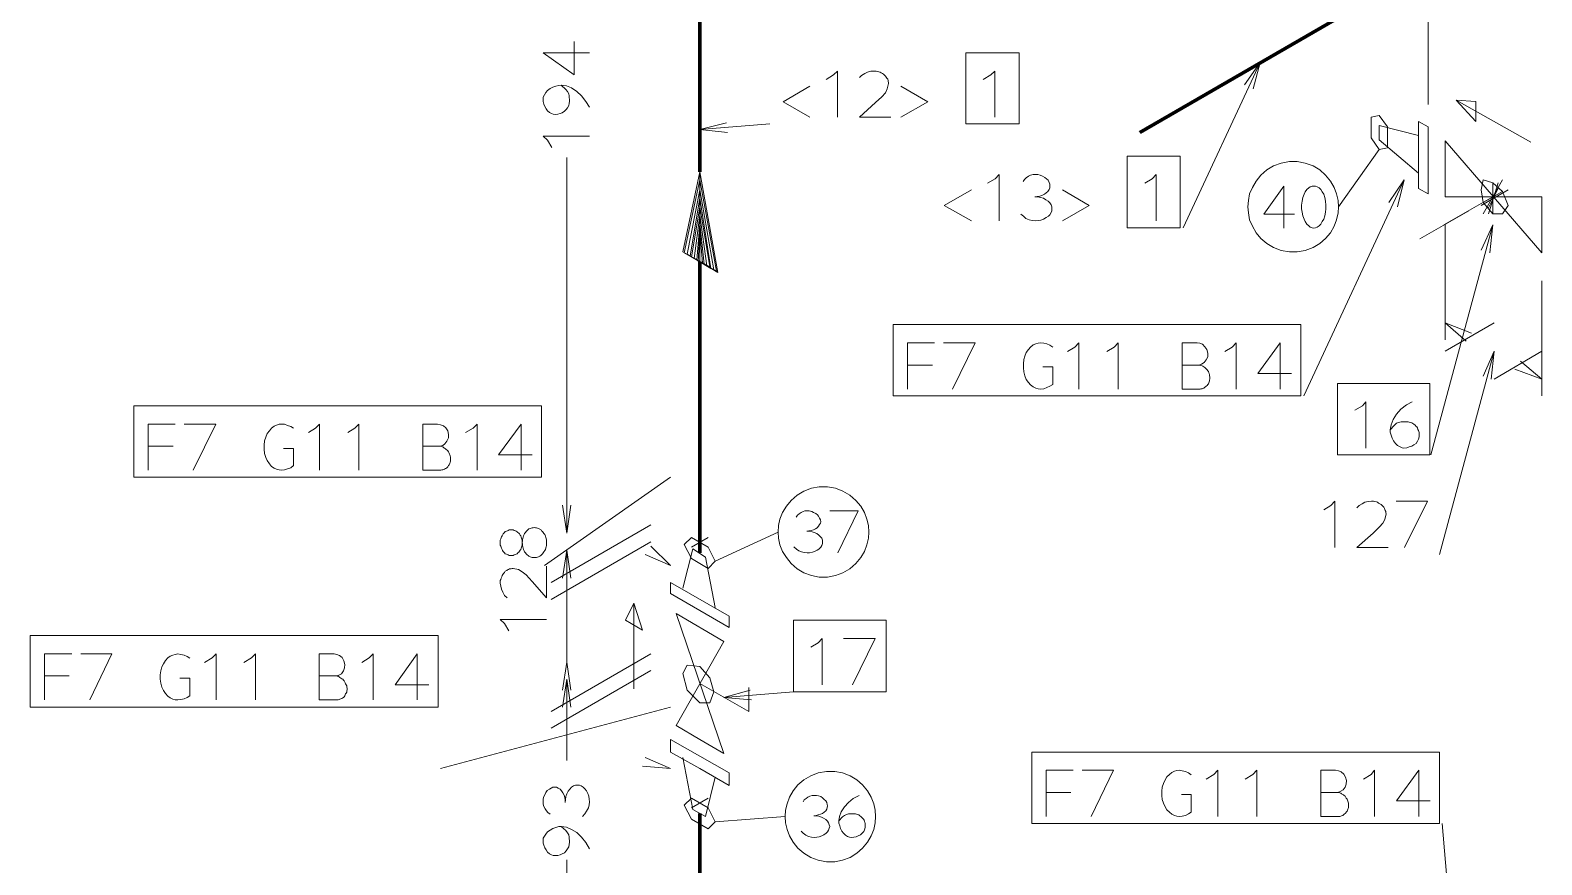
# Model space of a CAD drawing. Header units: millimetres. Extents: x 8 to 586, y 8 to 412.
# Drawn here: x 212.6 to 302.3, y 216.1 to 265.6 of the extents above; entities that cross this region are included whole.
import ezdxf

# ---------------------------------------------------------------- set-up
doc = ezdxf.new("R2010")
doc.units = ezdxf.units.MM
doc.layers.add('SOURCE_PIPE', color=7, linetype='Continuous')
doc.layers.add('SOURCE_TRACE', color=8, linetype='Continuous')

msp = doc.modelspace()

# ---------------------------------------------------------------- linework, layer by layer
at = {"layer": 'SOURCE_PIPE', "lineweight": 70}
for p, q in [((252.356, 257.243), (252.356, 274.539)), ((278.47, 259.568), (292.685, 267.8)), ((252.356, 234.617), (252.356, 251.912)), ((252.356, 208.344), (252.356, 219.155))]:
    msp.add_line(p, q, dxfattribs=at)
at = {"layer": 'SOURCE_TRACE', "lineweight": 13}
for p, q in [((295.596, 261.231), (295.596, 268.056)), ((260.537, 260.485), (260.537, 263.215)), ((269.865, 260.485), (269.865, 263.215)), ((281.041, 253.917), (285.61, 263.727)), ((261.833, 260.485), (263.703, 260.485)), ((243.071, 259.355), (245.812, 259.355)), ((252.356, 259.739), (256.521, 260.08)), ((293.174, 258.651), (293.174, 259.91)), ((290.263, 255.153), (292.685, 258.566)), ((244.473, 235.79), (244.473, 258.075)), ((270.12, 254.322), (270.12, 257.073)), ((279.448, 254.322), (279.448, 257.073)), ((288.202, 243.936), (294.173, 256.753)), ((298.847, 254.749), (299.995, 256.753)), ((299.166, 254.749), (299.74, 256.583)), ((296.51, 254.087), (299.421, 255.751)), ((298.741, 255.239), (300.335, 256.156)), ((298.847, 255.409), (299.995, 256.07)), ((299.166, 255.089), (299.74, 256.241)), ((295.086, 253.255), (297.998, 254.919)), ((295.745, 240.439), (299.421, 254.087)), ((296.595, 247.263), (296.595, 254.087)), ((302.332, 243.936), (302.332, 250.761)), ((296.595, 246.602), (299.506, 248.265)), ((274.858, 244.342), (274.858, 247.092)), ((277.195, 244.342), (277.195, 247.092)), ((284.186, 244.342), (284.186, 247.092)), ((296.255, 234.531), (299.506, 246.602)), ((299.506, 244.938), (302.332, 246.602)), ((264.68, 245.77), (266.168, 245.77)), ((280.999, 245.77), (281.998, 245.77)), ((291.899, 240.844), (291.899, 243.595)), ((229.791, 239.522), (229.791, 242.252)), ((232.129, 239.522), (232.129, 242.252)), ((239.14, 239.522), (239.14, 242.252)), ((219.613, 240.951), (221.101, 240.951)), ((235.932, 240.951), (236.93, 240.951)), ((243.135, 233.871), (250.614, 239.117)), ((290.051, 234.937), (290.051, 237.688)), ((243.539, 232.868), (249.445, 236.281)), ((243.539, 231.866), (249.445, 235.278)), ((251.867, 234.958), (252.867, 235.534)), ((253.27, 234.127), (257.01, 235.854)), ((244.473, 227.964), (244.473, 234.787)), ((291.347, 234.937), (293.217, 234.937)), ((243.262, 231.951), (243.262, 233.828)), ((240.521, 230.672), (243.262, 230.672)), ((259.623, 226.791), (259.623, 229.541)), ((223.65, 225.895), (223.65, 228.624)), ((225.987, 225.895), (225.987, 228.624)), ((232.978, 225.895), (232.978, 228.624)), ((243.539, 225.212), (249.445, 228.624)), ((244.473, 227.964), (244.473, 228.134)), ((213.472, 227.323), (214.938, 227.323)), ((229.77, 227.323), (230.79, 227.323)), ((243.539, 224.231), (249.445, 227.643)), ((244.473, 222.312), (244.473, 227.132)), ((253.78, 226.044), (257.923, 226.385)), ((236.972, 221.822), (250.614, 225.468)), ((283.103, 218.985), (283.103, 221.736)), ((285.418, 218.985), (285.418, 221.736)), ((292.409, 218.985), (292.409, 221.736)), ((251.867, 219.497), (252.867, 220.072)), ((272.925, 220.414), (274.391, 220.414)), ((289.222, 220.414), (290.221, 220.414)), ((253.27, 218.666), (257.435, 218.985)), ((244.473, 210.412), (244.473, 216.405))]:
    msp.add_line(p, q, dxfattribs=at)
for points in [[(245.812, 264.302), (243.071, 264.302), (244.899, 262.98), (244.899, 264.964)], [(259.857, 262.703), (260.303, 262.98), (260.537, 263.215)], [(261.833, 262.831), (261.961, 262.959), (262.152, 263.066), (262.322, 263.151), (262.513, 263.215), (262.683, 263.215), (262.747, 263.215), (262.832, 263.215), (262.917, 263.194), (262.981, 263.172), (263.065, 263.151), (263.129, 263.108), (263.214, 263.066), (263.257, 263.023), (263.341, 262.959), (263.384, 262.916), (263.427, 262.852), (263.469, 262.788), (263.511, 262.724), (263.533, 262.66), (263.533, 262.596), (263.554, 262.532), (263.554, 262.468), (263.49, 262.149), (263.384, 261.914), (263.172, 261.679), (262.789, 261.338), (261.833, 260.485)], [(269.185, 262.703), (269.631, 262.98), (269.865, 263.215)], [(285.206, 262.149), (285.61, 263.727), (284.696, 262.404)], [(245.812, 261.061), (245.599, 261.402), (245.345, 261.743), (245.068, 262), (244.749, 262.212), (244.452, 262.34), (244.133, 262.383), (243.985, 262.361), (243.815, 262.319), (243.644, 262.255), (243.475, 262.17), (243.326, 262.064), (243.219, 261.935), (243.135, 261.807), (243.071, 261.658), (243.071, 261.551), (243.071, 261.402), (243.114, 261.253), (243.156, 261.104), (243.241, 260.976), (243.326, 260.848), (243.432, 260.762), (243.56, 260.698), (243.666, 260.656), (243.794, 260.634), (243.942, 260.656), (244.069, 260.698), (244.197, 260.741), (244.324, 260.826), (244.431, 260.933), (244.515, 261.04), (244.58, 261.167), (244.601, 261.295), (244.622, 261.423), (244.601, 261.743), (244.58, 261.871), (244.515, 262), (244.41, 262.127), (244.133, 262.383)], [(258.901, 260.485), (257.307, 261.38), (258.901, 262.319)], [(264.298, 260.485), (265.891, 261.38), (264.298, 262.319)], [(301.673, 258.993), (297.253, 261.487), (298.422, 260.229), (298.422, 261.402), (297.253, 261.487), (301.673, 258.993)], [(293.174, 258.651), (292.685, 258.566), (292.197, 259.248), (292.197, 260.485), (292.685, 260.57), (293.174, 259.91), (293.174, 258.651)], [(295.023, 258.246), (295.023, 256.241), (295.596, 255.922), (295.596, 259.91), (295.023, 260.229), (295.023, 258.246)], [(243.581, 258.672), (243.326, 259.12), (243.071, 259.355)], [(253.95, 260.144), (252.356, 259.739), (254.013, 259.568)], [(295.023, 257.158), (292.685, 259.141), (292.685, 259.974), (295.023, 259.397)], [(302.332, 254.087), (302.332, 255.751), (296.595, 255.751), (296.595, 259.078), (302.332, 252.424), (302.332, 254.087)], [(284.887, 255.153), (284.929, 254.791), (284.993, 254.386), (285.163, 254.002), (285.376, 253.618), (285.652, 253.277), (286.013, 252.978), (286.417, 252.744), (286.863, 252.573), (287.352, 252.488), (287.82, 252.488), (288.287, 252.573), (288.755, 252.744), (289.158, 252.978), (289.498, 253.277), (289.796, 253.618), (290.008, 254.002), (290.157, 254.386), (290.242, 254.791), (290.263, 255.153), (290.242, 255.538), (290.157, 255.922), (290.008, 256.305), (289.796, 256.689), (289.498, 257.03), (289.158, 257.35), (288.755, 257.585), (288.287, 257.756), (287.82, 257.841), (287.352, 257.841), (286.863, 257.756), (286.417, 257.585), (286.013, 257.35), (285.652, 257.03), (285.376, 256.689), (285.163, 256.305), (284.993, 255.922), (284.929, 255.538), (284.887, 255.153)], [(252.356, 251.912), (253.44, 251.251), (252.356, 257.243), (251.358, 252.488), (253.355, 251.336), (252.356, 256.753), (251.442, 252.424), (253.185, 251.422), (252.356, 256.156), (251.613, 252.339), (253.015, 251.507), (252.356, 255.666), (251.783, 252.253), (252.951, 251.592), (252.356, 255.153), (251.867, 252.168), (252.781, 251.656), (252.356, 254.663), (252.017, 252.082), (252.611, 251.763), (252.356, 254.151), (252.187, 251.997), (252.526, 251.827), (252.356, 253.661), (252.271, 251.912), (252.356, 251.912), (252.356, 257.243)], [(269.44, 256.561), (269.886, 256.817), (270.12, 257.073)], [(271.543, 256.668), (271.629, 256.775), (271.734, 256.881), (271.862, 256.967), (271.989, 257.03), (272.138, 257.073), (272.266, 257.073), (272.414, 257.073), (272.563, 257.03), (272.691, 256.967), (272.839, 256.903), (272.946, 256.817), (273.03, 256.732), (273.094, 256.604), (273.137, 256.497), (273.137, 256.369), (273.137, 256.284), (273.094, 256.177), (273.009, 256.07), (272.925, 255.985), (272.818, 255.9), (272.67, 255.836), (272.542, 255.794), (272.393, 255.772), (272.245, 255.751), (272.414, 255.751), (272.584, 255.708), (272.755, 255.666), (272.903, 255.58), (273.03, 255.495), (273.137, 255.388), (273.222, 255.281), (273.264, 255.153), (273.264, 255.047), (273.264, 254.919), (273.222, 254.813), (273.137, 254.685), (273.052, 254.599), (272.925, 254.514), (272.755, 254.429), (272.606, 254.364), (272.436, 254.343), (272.266, 254.322), (272.096, 254.343), (271.905, 254.386), (271.713, 254.471), (271.565, 254.599), (271.416, 254.727)], [(278.768, 256.561), (279.214, 256.817), (279.448, 257.073)], [(293.769, 255.153), (294.173, 256.753), (293.259, 255.409)], [(299.421, 256.583), (298.847, 256.753), (298.741, 256.156), (298.847, 255.409), (299.421, 254.749), (299.995, 254.749), (300.335, 255.239), (299.995, 256.07), (299.421, 256.583), (299.421, 254.749)], [(268.483, 254.322), (266.869, 255.239), (268.483, 256.156)], [(273.88, 254.322), (275.474, 255.239), (273.88, 256.156)], [(287.033, 253.896), (287.033, 256.39), (285.843, 254.727), (287.65, 254.727)], [(288.796, 253.896), (288.903, 253.917), (289.009, 253.959), (289.116, 254.023), (289.222, 254.13), (289.307, 254.279), (289.392, 254.429), (289.455, 254.621), (289.498, 254.834), (289.519, 255.047), (289.519, 255.26), (289.498, 255.495), (289.455, 255.708), (289.392, 255.9), (289.307, 256.049), (289.222, 256.177), (289.116, 256.284), (289.009, 256.348), (288.903, 256.39), (288.796, 256.39), (288.712, 256.39), (288.584, 256.348), (288.5, 256.284), (288.393, 256.177), (288.287, 256.049), (288.223, 255.9), (288.159, 255.708), (288.117, 255.495), (288.075, 255.26), (288.075, 255.047), (288.117, 254.834), (288.159, 254.621), (288.223, 254.429), (288.287, 254.279), (288.393, 254.13), (288.5, 254.023), (288.584, 253.959), (288.712, 253.917), (288.796, 253.896)], [(299.251, 252.424), (299.421, 254.087), (298.741, 252.595)], [(298.167, 247.669), (296.595, 248.265), (297.848, 247.178)], [(266.295, 247.092), (264.68, 247.092), (264.68, 244.342)], [(266.826, 247.092), (268.696, 247.092), (267.358, 244.342)], [(273.307, 246.836), (273.137, 246.943), (272.967, 247.028), (272.776, 247.071), (272.584, 247.092), (272.436, 247.071), (272.309, 247.028), (272.138, 246.964), (271.989, 246.836), (271.862, 246.687), (271.734, 246.517), (271.65, 246.304), (271.586, 246.09), (271.565, 245.834), (271.565, 245.6), (271.586, 245.365), (271.65, 245.13), (271.734, 244.917), (271.862, 244.725), (271.989, 244.598), (272.138, 244.47), (272.309, 244.406), (272.436, 244.363), (272.584, 244.342), (272.776, 244.363), (272.967, 244.427), (273.137, 244.512), (273.307, 244.619)], [(274.178, 246.581), (274.624, 246.836), (274.858, 247.092)], [(276.515, 246.581), (276.962, 246.836), (277.195, 247.092)], [(281.87, 247.092), (280.999, 247.092), (280.999, 244.342), (281.998, 244.342)], [(281.998, 245.77), (282.146, 245.813), (282.295, 245.919), (282.423, 246.069), (282.507, 246.261), (282.507, 246.474), (282.444, 246.687), (282.337, 246.858), (282.189, 247.007), (282.04, 247.071), (281.87, 247.092)], [(283.528, 246.581), (283.953, 246.836), (284.186, 247.092)], [(286.8, 244.342), (286.8, 247.092), (285.482, 245.259), (287.479, 245.259)], [(299.336, 244.938), (299.506, 246.602), (298.847, 245.109)], [(300.738, 245.515), (302.332, 244.938), (301.078, 246.005)], [(273.307, 244.619), (273.307, 245.664), (272.712, 245.664)], [(281.998, 244.342), (281.998, 244.342), (281.998, 244.342), (281.998, 244.342), (281.998, 244.342), (281.998, 244.342), (281.998, 244.342), (281.998, 244.342), (281.998, 244.342), (281.998, 244.342), (281.998, 244.342), (281.998, 244.342), (281.998, 244.342), (281.998, 244.342), (281.998, 244.342), (281.998, 244.342), (281.998, 244.342), (281.998, 244.342), (281.998, 244.342), (282.061, 244.342), (282.103, 244.363), (282.167, 244.363), (282.21, 244.384), (282.274, 244.406), (282.337, 244.448), (282.38, 244.47), (282.423, 244.512), (282.465, 244.555), (282.507, 244.619), (282.55, 244.661), (282.571, 244.704), (282.592, 244.768), (282.614, 244.832), (282.614, 244.896), (282.635, 244.938), (282.635, 245.002), (282.635, 245.066), (282.614, 245.13), (282.614, 245.194), (282.592, 245.259), (282.571, 245.301), (282.55, 245.387), (282.507, 245.429), (282.465, 245.493), (282.423, 245.536), (282.38, 245.579), (282.337, 245.621), (282.274, 245.664), (282.21, 245.706), (282.167, 245.728), (282.103, 245.749), (282.061, 245.77), (281.998, 245.77)], [(291.24, 243.083), (291.687, 243.339), (291.899, 243.595)], [(294.64, 243.595), (294.3, 243.403), (293.96, 243.147), (293.706, 242.848), (293.514, 242.529), (293.386, 242.23), (293.344, 241.931), (293.344, 241.782), (293.386, 241.612), (293.45, 241.42), (293.535, 241.271), (293.641, 241.121), (293.769, 240.993), (293.897, 240.929), (294.045, 240.865), (294.152, 240.844), (294.322, 240.865), (294.47, 240.908), (294.619, 240.951), (294.747, 241.036), (294.874, 241.121), (294.959, 241.249), (295.023, 241.377), (295.065, 241.505), (295.065, 241.633), (295.065, 241.697), (295.065, 241.761), (295.044, 241.825), (295.023, 241.889), (294.98, 241.953), (294.959, 242.038), (294.916, 242.102), (294.852, 242.145), (294.81, 242.209), (294.747, 242.252), (294.682, 242.294), (294.619, 242.337), (294.555, 242.358), (294.47, 242.38), (294.406, 242.401), (294.343, 242.401), (294.279, 242.401), (293.981, 242.401), (293.833, 242.358), (293.706, 242.316), (293.577, 242.188), (293.344, 241.931)], [(221.228, 242.252), (219.613, 242.252), (219.613, 239.522)], [(221.759, 242.252), (223.629, 242.252), (222.29, 239.522)], [(228.24, 242.017), (228.091, 242.124), (227.9, 242.188), (227.708, 242.252), (227.517, 242.252), (227.39, 242.252), (227.241, 242.209), (227.092, 242.145), (226.944, 242.017), (226.816, 241.867), (226.689, 241.697), (226.603, 241.484), (226.519, 241.271), (226.498, 241.015), (226.498, 240.78), (226.519, 240.524), (226.603, 240.29), (226.689, 240.098), (226.816, 239.906), (226.944, 239.756), (227.092, 239.649), (227.241, 239.586), (227.39, 239.543), (227.517, 239.522), (227.708, 239.543), (227.9, 239.607), (228.091, 239.671), (228.24, 239.799)], [(229.132, 241.761), (229.557, 242.017), (229.791, 242.252)], [(231.47, 241.761), (231.895, 242.017), (232.129, 242.252)], [(236.803, 242.252), (235.932, 242.252), (235.932, 239.522), (236.93, 239.522)], [(236.93, 240.951), (237.101, 240.993), (237.228, 241.1), (237.355, 241.249), (237.44, 241.442), (237.44, 241.654), (237.397, 241.867), (237.292, 242.038), (237.143, 242.166), (236.972, 242.23), (236.803, 242.252)], [(238.46, 241.761), (238.906, 242.017), (239.14, 242.252)], [(241.753, 239.522), (241.753, 242.252), (240.415, 240.439), (242.412, 240.439)], [(228.24, 239.799), (228.24, 240.822), (227.645, 240.822)], [(236.93, 239.522), (236.93, 239.522), (236.93, 239.522), (236.93, 239.522), (236.93, 239.522), (236.93, 239.522), (236.93, 239.522), (236.93, 239.522), (236.93, 239.522), (236.93, 239.522), (236.93, 239.522), (236.93, 239.522), (236.93, 239.522), (236.93, 239.522), (236.93, 239.522), (236.93, 239.522), (236.93, 239.522), (236.93, 239.522), (236.93, 239.522), (236.994, 239.522), (237.058, 239.543), (237.101, 239.543), (237.164, 239.564), (237.206, 239.586), (237.27, 239.628), (237.334, 239.649), (237.376, 239.692), (237.397, 239.735), (237.44, 239.799), (237.483, 239.842), (237.504, 239.884), (237.525, 239.948), (237.547, 239.991), (237.568, 240.076), (237.568, 240.119), (237.568, 240.183), (237.568, 240.247), (237.568, 240.311), (237.547, 240.375), (237.525, 240.439), (237.504, 240.482), (237.483, 240.545), (237.44, 240.609), (237.397, 240.673), (237.376, 240.716), (237.313, 240.758), (237.27, 240.801), (237.206, 240.844), (237.164, 240.865), (237.101, 240.908), (237.058, 240.929), (236.994, 240.951), (236.93, 240.951)], [(262.386, 235.854), (262.365, 236.238), (262.279, 236.621), (262.131, 237.027), (261.918, 237.389), (261.62, 237.73), (261.259, 238.05), (260.856, 238.285), (260.41, 238.456), (259.942, 238.541), (259.453, 238.541), (258.985, 238.456), (258.539, 238.285), (258.136, 238.05), (257.775, 237.73), (257.498, 237.389), (257.264, 237.027), (257.116, 236.621), (257.031, 236.238), (257.01, 235.854), (257.031, 235.491), (257.116, 235.108), (257.264, 234.702), (257.498, 234.34), (257.775, 233.999), (258.136, 233.678), (258.539, 233.444), (258.985, 233.274), (259.453, 233.188), (259.942, 233.188), (260.41, 233.274), (260.856, 233.444), (261.259, 233.678), (261.62, 233.999), (261.918, 234.34), (262.131, 234.702), (262.279, 235.108), (262.365, 235.491), (262.386, 235.854)], [(244.219, 237.453), (244.473, 235.79), (244.707, 237.453)], [(258.072, 236.749), (258.157, 236.856), (258.264, 236.941), (258.369, 237.027), (258.497, 237.069), (258.603, 237.112), (258.731, 237.112), (258.858, 237.112), (259.007, 237.069), (259.114, 237.027), (259.241, 236.963), (259.347, 236.877), (259.41, 236.792), (259.474, 236.685), (259.517, 236.579), (259.538, 236.472), (259.517, 236.387), (259.474, 236.302), (259.41, 236.217), (259.326, 236.11), (259.219, 236.046), (259.114, 235.982), (258.964, 235.96), (258.837, 235.939), (258.71, 235.918), (258.858, 235.918), (259.028, 235.875), (259.156, 235.832), (259.305, 235.768), (259.432, 235.683), (259.517, 235.576), (259.602, 235.491), (259.644, 235.385), (259.644, 235.278), (259.644, 235.172), (259.602, 235.065), (259.538, 234.958), (259.432, 234.851), (259.326, 234.787), (259.177, 234.702), (259.049, 234.659), (258.88, 234.617), (258.731, 234.617), (258.56, 234.638), (258.391, 234.681), (258.242, 234.745), (258.093, 234.851), (257.944, 234.98)], [(260.069, 237.112), (261.769, 237.112), (260.558, 234.617)], [(289.392, 237.176), (289.817, 237.432), (290.051, 237.688)], [(291.347, 237.304), (291.495, 237.432), (291.665, 237.538), (291.835, 237.624), (292.026, 237.666), (292.218, 237.688), (292.281, 237.688), (292.345, 237.688), (292.43, 237.666), (292.515, 237.645), (292.579, 237.624), (292.643, 237.581), (292.728, 237.538), (292.792, 237.496), (292.855, 237.432), (292.897, 237.389), (292.961, 237.326), (293.004, 237.262), (293.025, 237.198), (293.047, 237.134), (293.068, 237.069), (293.068, 237.005), (293.089, 236.941), (293.025, 236.6), (292.897, 236.387), (292.706, 236.174), (292.324, 235.79), (291.347, 234.937)], [(293.684, 237.688), (295.554, 237.688), (294.194, 234.937)], [(243.262, 235.236), (243.262, 235.3), (243.262, 235.385), (243.241, 235.47), (243.219, 235.534), (243.198, 235.619), (243.156, 235.704), (243.114, 235.768), (243.071, 235.832), (243.028, 235.896), (242.965, 235.939), (242.923, 236.003), (242.858, 236.025), (242.794, 236.067), (242.731, 236.089), (242.667, 236.11), (242.603, 236.11), (242.54, 236.131), (242.476, 236.11), (242.412, 236.11), (242.348, 236.089), (242.285, 236.067), (242.221, 236.046), (242.178, 236.003), (242.115, 235.96), (242.051, 235.896), (242.009, 235.832), (241.966, 235.768), (241.945, 235.704), (241.902, 235.64), (241.881, 235.555), (241.86, 235.47), (241.839, 235.406), (241.839, 235.321), (241.817, 235.236), (241.817, 235.236), (241.817, 235.236), (241.817, 235.236), (241.817, 235.236), (241.817, 235.236), (241.817, 235.236), (241.817, 235.236), (241.817, 235.236), (241.817, 235.236), (241.817, 235.236), (241.817, 235.236), (241.817, 235.236), (241.817, 235.236), (241.817, 235.236), (241.817, 235.236), (241.817, 235.236), (241.817, 235.236), (241.817, 235.236), (241.817, 235.172), (241.817, 235.108), (241.796, 235.022), (241.775, 234.958), (241.753, 234.894), (241.732, 234.83), (241.69, 234.787), (241.669, 234.723), (241.626, 234.659), (241.562, 234.617), (241.52, 234.574), (241.456, 234.553), (241.414, 234.531), (241.35, 234.51), (241.286, 234.467), (241.223, 234.467), (241.18, 234.467), (241.116, 234.467), (241.052, 234.467), (240.989, 234.51), (240.946, 234.531), (240.882, 234.553), (240.819, 234.574), (240.777, 234.617), (240.734, 234.659), (240.691, 234.702), (240.648, 234.766), (240.627, 234.83), (240.585, 234.894), (240.564, 234.958), (240.543, 235.022), (240.521, 235.086), (240.521, 235.15), (240.521, 235.214), (240.521, 235.214), (240.521, 235.214), (240.521, 235.214), (240.521, 235.214), (240.521, 235.214), (240.521, 235.214), (240.521, 235.214), (240.521, 235.214), (240.521, 235.214), (240.521, 235.214), (240.521, 235.214), (240.521, 235.236), (240.521, 235.236), (240.521, 235.236), (240.521, 235.236), (240.521, 235.236), (240.521, 235.236), (240.521, 235.236), (240.521, 235.236), (240.521, 235.236), (240.521, 235.236), (240.521, 235.236), (240.521, 235.236), (240.521, 235.236), (240.521, 235.236), (240.521, 235.236), (240.521, 235.236), (240.521, 235.236), (240.521, 235.236), (240.521, 235.236), (240.521, 235.236), (240.521, 235.236), (240.521, 235.236), (240.521, 235.236), (240.521, 235.3), (240.521, 235.385), (240.543, 235.448), (240.564, 235.512), (240.585, 235.576), (240.627, 235.64), (240.648, 235.683), (240.691, 235.747), (240.734, 235.79), (240.777, 235.832), (240.819, 235.896), (240.882, 235.918), (240.946, 235.939), (240.989, 235.96), (241.052, 235.982), (241.116, 235.982), (241.18, 235.982), (241.223, 235.982), (241.286, 235.982), (241.35, 235.96), (241.414, 235.939), (241.456, 235.918), (241.52, 235.875), (241.562, 235.832), (241.626, 235.79), (241.669, 235.747), (241.69, 235.683), (241.732, 235.64), (241.753, 235.555), (241.775, 235.491), (241.796, 235.427), (241.817, 235.363), (241.817, 235.3), (241.817, 235.236), (241.817, 235.236), (241.817, 235.236), (241.817, 235.236), (241.817, 235.236), (241.817, 235.236), (241.817, 235.214), (241.817, 235.214), (241.817, 235.214), (241.817, 235.214), (241.817, 235.214), (241.817, 235.214), (241.817, 235.214), (241.817, 235.214), (241.817, 235.214), (241.817, 235.214), (241.817, 235.214), (241.817, 235.214), (241.817, 235.214), (241.839, 235.15), (241.839, 235.065), (241.86, 234.98), (241.881, 234.894), (241.902, 234.83), (241.945, 234.745), (241.966, 234.681), (242.009, 234.617), (242.051, 234.574), (242.115, 234.51), (242.178, 234.467), (242.221, 234.425), (242.285, 234.382), (242.348, 234.361), (242.412, 234.34), (242.476, 234.34), (242.54, 234.34), (242.603, 234.34), (242.667, 234.34), (242.731, 234.361), (242.794, 234.382), (242.858, 234.425), (242.923, 234.467), (242.965, 234.51), (243.028, 234.574), (243.071, 234.617), (243.114, 234.681), (243.156, 234.766), (243.198, 234.83), (243.219, 234.916), (243.241, 234.98), (243.262, 235.065), (243.262, 235.15), (243.262, 235.236)], [(252.867, 234.958), (253.27, 234.127), (252.867, 233.7), (251.867, 234.297), (251.442, 235.129), (251.867, 235.534), (252.867, 234.958)], [(244.707, 233.124), (244.473, 234.787), (244.219, 233.124)], [(249.127, 234.531), (250.614, 233.871), (249.445, 235.022)], [(253.27, 231.375), (252.696, 234.361), (251.953, 234.873), (251.358, 232.527)], [(240.925, 231.951), (240.777, 232.101), (240.67, 232.292), (240.585, 232.463), (240.543, 232.655), (240.521, 232.826), (240.521, 232.89), (240.521, 232.975), (240.543, 233.039), (240.564, 233.124), (240.606, 233.21), (240.627, 233.274), (240.67, 233.337), (240.712, 233.401), (240.777, 233.465), (240.819, 233.529), (240.904, 233.572), (240.946, 233.614), (241.01, 233.636), (241.073, 233.678), (241.159, 233.678), (241.223, 233.7), (241.286, 233.7), (241.605, 233.636), (241.817, 233.508), (242.051, 233.316), (242.412, 232.932), (243.262, 231.951)], [(252.356, 231.205), (254.099, 230.203), (254.099, 230.864), (250.614, 232.868), (250.614, 232.207), (252.356, 231.205)], [(248.447, 226.556), (248.447, 231.631), (248.957, 230.032), (247.958, 230.629), (248.447, 231.631), (248.447, 226.556)], [(241.031, 229.989), (240.777, 230.437), (240.521, 230.672)], [(252.356, 223.549), (253.78, 222.717), (250.954, 231.034), (253.78, 229.37), (250.954, 224.38), (252.356, 223.549)], [(258.943, 229.03), (259.389, 229.285), (259.623, 229.541)], [(260.898, 229.541), (262.768, 229.541), (261.429, 226.791)], [(215.087, 228.624), (213.472, 228.624), (213.472, 225.895)], [(215.618, 228.624), (217.467, 228.624), (216.15, 225.895)], [(222.099, 228.368), (221.929, 228.475), (221.759, 228.56), (221.568, 228.603), (221.377, 228.624), (221.228, 228.603), (221.079, 228.56), (220.93, 228.496), (220.781, 228.389), (220.654, 228.24), (220.526, 228.049), (220.442, 227.857), (220.378, 227.622), (220.335, 227.387), (220.335, 227.132), (220.378, 226.897), (220.442, 226.662), (220.526, 226.449), (220.654, 226.278), (220.781, 226.129), (220.93, 226.023), (221.079, 225.938), (221.228, 225.895), (221.377, 225.895), (221.568, 225.916), (221.759, 225.959), (221.929, 226.044), (222.099, 226.15)], [(222.97, 228.113), (223.416, 228.389), (223.65, 228.624)], [(225.307, 228.113), (225.754, 228.389), (225.987, 228.624)], [(230.662, 228.624), (229.77, 228.624), (229.77, 225.895), (230.79, 225.895)], [(230.79, 227.323), (230.938, 227.366), (231.087, 227.451), (231.215, 227.622), (231.279, 227.793), (231.3, 228.006), (231.236, 228.219), (231.129, 228.411), (230.981, 228.539), (230.811, 228.603), (230.662, 228.624)], [(232.298, 228.113), (232.745, 228.389), (232.978, 228.624)], [(235.592, 225.895), (235.592, 228.624), (234.274, 226.791), (236.272, 226.791)], [(244.707, 226.47), (244.473, 228.134), (244.219, 226.47)], [(253.185, 226.385), (252.951, 227.217), (252.356, 227.878), (251.613, 227.964), (251.358, 227.473), (251.613, 226.47), (252.356, 225.724), (252.951, 225.724), (253.185, 226.385)], [(222.099, 226.15), (222.099, 227.195), (221.504, 227.195)], [(230.79, 225.895), (230.79, 225.895), (230.79, 225.895), (230.79, 225.895), (230.79, 225.895), (230.79, 225.895), (230.79, 225.895), (230.79, 225.895), (230.79, 225.895), (230.79, 225.895), (230.79, 225.895), (230.79, 225.895), (230.79, 225.895), (230.79, 225.895), (230.79, 225.895), (230.79, 225.895), (230.79, 225.895), (230.79, 225.895), (230.79, 225.895), (230.832, 225.895), (230.895, 225.895), (230.959, 225.916), (231.002, 225.938), (231.066, 225.959), (231.108, 225.98), (231.172, 226.023), (231.215, 226.044), (231.257, 226.087), (231.3, 226.15), (231.321, 226.193), (231.342, 226.257), (231.363, 226.3), (231.406, 226.364), (231.406, 226.428), (231.427, 226.492), (231.427, 226.556), (231.427, 226.598), (231.406, 226.662), (231.406, 226.726), (231.363, 226.791), (231.342, 226.855), (231.321, 226.919), (231.3, 226.961), (231.257, 227.025), (231.215, 227.068), (231.172, 227.132), (231.108, 227.153), (231.066, 227.195), (231.002, 227.238), (230.959, 227.259), (230.895, 227.302), (230.832, 227.302), (230.79, 227.323)], [(244.707, 225.468), (244.473, 227.132), (244.219, 225.468)], [(252.356, 226.876), (255.268, 225.212), (255.268, 226.641)], [(255.352, 226.47), (253.78, 226.044), (255.438, 225.895)], [(252.356, 221.822), (254.099, 220.819), (254.099, 221.566), (250.614, 223.549), (250.614, 222.803), (252.356, 221.822)], [(248.957, 221.971), (250.614, 221.822), (249.127, 222.483)], [(253.27, 221.309), (252.696, 218.985), (251.953, 219.39), (251.358, 222.483)], [(262.789, 218.985), (262.768, 219.348), (262.683, 219.732), (262.534, 220.136), (262.322, 220.499), (262.024, 220.862), (261.684, 221.16), (261.281, 221.395), (260.835, 221.566), (260.367, 221.651), (259.878, 221.651), (259.389, 221.566), (258.943, 221.395), (258.539, 221.16), (258.178, 220.862), (257.902, 220.499), (257.689, 220.136), (257.541, 219.732), (257.456, 219.348), (257.435, 218.985), (257.456, 218.601), (257.541, 218.217), (257.689, 217.834), (257.902, 217.45), (258.178, 217.108), (258.539, 216.81), (258.943, 216.554), (259.389, 216.383), (259.878, 216.298), (260.367, 216.298), (260.835, 216.383), (261.281, 216.554), (261.684, 216.81), (262.024, 217.108), (262.322, 217.45), (262.534, 217.834), (262.683, 218.217), (262.768, 218.601), (262.789, 218.985)], [(274.518, 221.736), (272.925, 221.736), (272.925, 218.985)], [(275.049, 221.736), (276.919, 221.736), (275.581, 218.985)], [(281.53, 221.459), (281.36, 221.566), (281.19, 221.651), (280.999, 221.694), (280.829, 221.736), (280.68, 221.715), (280.532, 221.672), (280.382, 221.587), (280.234, 221.48), (280.085, 221.331), (279.979, 221.16), (279.873, 220.947), (279.809, 220.713), (279.788, 220.478), (279.788, 220.222), (279.809, 219.987), (279.873, 219.775), (279.979, 219.561), (280.085, 219.369), (280.234, 219.241), (280.382, 219.113), (280.532, 219.049), (280.68, 219.006), (280.829, 218.985), (280.999, 219.006), (281.19, 219.049), (281.36, 219.134), (281.53, 219.241)], [(282.423, 221.203), (282.869, 221.48), (283.103, 221.736)], [(284.738, 221.203), (285.185, 221.48), (285.418, 221.736)], [(290.093, 221.736), (289.222, 221.736), (289.222, 218.985), (290.221, 218.985)], [(290.221, 220.414), (290.369, 220.457), (290.539, 220.563), (290.667, 220.713), (290.73, 220.905), (290.751, 221.117), (290.688, 221.309), (290.582, 221.502), (290.433, 221.63), (290.263, 221.694), (290.093, 221.736)], [(291.751, 221.203), (292.197, 221.48), (292.409, 221.736)], [(295.044, 218.985), (295.044, 221.736), (293.706, 219.902), (295.702, 219.902)], [(243.475, 219.113), (243.347, 219.22), (243.262, 219.326), (243.177, 219.433), (243.114, 219.582), (243.071, 219.71), (243.071, 219.86), (243.071, 219.987), (243.092, 220.136), (243.156, 220.264), (243.219, 220.414), (243.305, 220.521), (243.432, 220.606), (243.539, 220.67), (243.644, 220.713), (243.772, 220.713), (243.857, 220.713), (243.963, 220.67), (244.069, 220.606), (244.155, 220.499), (244.24, 220.393), (244.303, 220.243), (244.346, 220.115), (244.367, 219.966), (244.367, 219.817), (244.388, 219.987), (244.41, 220.158), (244.473, 220.329), (244.558, 220.478), (244.644, 220.606), (244.749, 220.713), (244.856, 220.798), (244.983, 220.841), (245.09, 220.841), (245.217, 220.841), (245.324, 220.798), (245.429, 220.713), (245.536, 220.627), (245.642, 220.499), (245.706, 220.35), (245.77, 220.179), (245.791, 220.009), (245.812, 219.86), (245.791, 219.668), (245.749, 219.497), (245.642, 219.305), (245.536, 219.134), (245.408, 218.985)], [(252.867, 219.497), (253.27, 218.666), (252.867, 218.239), (251.867, 218.815), (251.442, 219.646), (251.867, 220.072), (252.867, 219.497)], [(258.497, 219.86), (258.56, 219.966), (258.667, 220.051), (258.773, 220.136), (258.901, 220.179), (259.028, 220.222), (259.156, 220.222), (259.283, 220.222), (259.41, 220.2), (259.538, 220.158), (259.644, 220.094), (259.751, 219.987), (259.835, 219.902), (259.899, 219.817), (259.921, 219.689), (259.942, 219.604), (259.921, 219.518), (259.899, 219.412), (259.835, 219.326), (259.751, 219.241), (259.644, 219.155), (259.517, 219.113), (259.389, 219.07), (259.262, 219.049), (259.135, 219.027), (259.283, 219.027), (259.432, 219.006), (259.581, 218.942), (259.708, 218.879), (259.835, 218.794), (259.942, 218.708), (260.006, 218.601), (260.048, 218.495), (260.069, 218.388), (260.048, 218.281), (260.006, 218.175), (259.942, 218.068), (259.857, 217.982), (259.73, 217.897), (259.602, 217.834), (259.453, 217.77), (259.305, 217.749), (259.156, 217.727), (258.985, 217.749), (258.816, 217.791), (258.646, 217.876), (258.497, 217.982), (258.369, 218.11)], [(261.811, 220.222), (261.472, 220.051), (261.195, 219.817), (260.94, 219.561), (260.749, 219.262), (260.643, 218.985), (260.622, 218.73), (260.622, 218.58), (260.665, 218.431), (260.707, 218.26), (260.792, 218.11), (260.898, 217.982), (261.004, 217.876), (261.132, 217.791), (261.238, 217.749), (261.365, 217.727), (261.493, 217.749), (261.642, 217.77), (261.769, 217.834), (261.897, 217.897), (262.003, 217.982), (262.088, 218.089), (262.131, 218.196), (262.173, 218.324), (262.173, 218.452), (262.173, 218.516), (262.173, 218.58), (262.152, 218.623), (262.131, 218.708), (262.109, 218.772), (262.067, 218.815), (262.024, 218.879), (261.961, 218.942), (261.918, 218.985), (261.854, 219.027), (261.79, 219.07), (261.727, 219.091), (261.663, 219.113), (261.599, 219.134), (261.536, 219.134), (261.472, 219.134), (261.195, 219.134), (261.068, 219.091), (260.94, 219.049), (260.835, 218.964), (260.622, 218.73)], [(281.53, 219.241), (281.53, 220.286), (280.957, 220.286)], [(290.221, 218.985), (290.221, 218.985), (290.221, 218.985), (290.221, 218.985), (290.221, 218.985), (290.221, 218.985), (290.221, 218.985), (290.221, 218.985), (290.221, 218.985), (290.221, 218.985), (290.221, 218.985), (290.221, 218.985), (290.221, 218.985), (290.221, 218.985), (290.221, 218.985), (290.221, 218.985), (290.221, 218.985), (290.221, 218.985), (290.221, 218.985), (290.284, 218.985), (290.348, 218.985), (290.412, 219.006), (290.455, 219.027), (290.518, 219.049), (290.56, 219.07), (290.603, 219.113), (290.667, 219.155), (290.709, 219.198), (290.73, 219.241), (290.773, 219.305), (290.794, 219.348), (290.815, 219.412), (290.837, 219.454), (290.858, 219.518), (290.858, 219.582), (290.858, 219.646), (290.858, 219.71), (290.858, 219.775), (290.837, 219.838), (290.815, 219.881), (290.794, 219.945), (290.773, 220.009), (290.73, 220.072), (290.709, 220.115), (290.667, 220.179), (290.603, 220.222), (290.56, 220.264), (290.518, 220.286), (290.455, 220.329), (290.412, 220.371), (290.348, 220.393), (290.284, 220.414), (290.221, 220.414)], [(245.812, 217.066), (245.599, 217.428), (245.345, 217.749), (245.068, 218.025), (244.749, 218.217), (244.452, 218.345), (244.133, 218.388), (243.985, 218.388), (243.815, 218.324), (243.644, 218.26), (243.475, 218.175), (243.326, 218.068), (243.219, 217.94), (243.135, 217.812), (243.071, 217.685), (243.071, 217.578), (243.071, 217.407), (243.114, 217.279), (243.156, 217.13), (243.241, 217.001), (243.326, 216.874), (243.432, 216.767), (243.56, 216.704), (243.666, 216.661), (243.794, 216.661), (243.942, 216.661), (244.069, 216.704), (244.197, 216.767), (244.324, 216.831), (244.431, 216.938), (244.515, 217.066), (244.58, 217.172), (244.601, 217.322), (244.622, 217.45), (244.601, 217.749), (244.58, 217.897), (244.515, 218.004), (244.41, 218.153), (244.133, 218.388)], [(279.788, 192.051), (298.253, 197.041), (296.425, 218.559)]]:
    msp.add_lwpolyline(points, dxfattribs=at)
for points in [[(268.144, 260.08), (271.309, 260.08), (271.309, 264.302), (268.144, 264.302)], [(293.174, 258.651), (292.685, 258.566), (292.197, 259.248), (292.197, 260.485), (292.685, 260.57), (293.174, 259.91), (293.174, 258.651)], [(277.727, 253.917), (280.871, 253.917), (280.871, 258.16), (277.727, 258.16)], [(263.83, 243.936), (288.032, 243.936), (288.032, 248.18), (263.83, 248.18)], [(290.199, 240.439), (295.681, 240.439), (295.681, 244.683), (290.199, 244.683)], [(218.763, 239.117), (242.965, 239.117), (242.965, 243.339), (218.763, 243.339)], [(252.867, 234.958), (253.27, 234.127), (252.867, 233.7), (251.867, 234.297), (251.442, 235.129), (251.867, 235.534), (252.867, 234.958)], [(257.923, 226.385), (263.427, 226.385), (263.427, 230.629), (257.923, 230.629)], [(212.622, 225.468), (236.824, 225.468), (236.824, 229.712), (212.622, 229.712)], [(272.075, 218.559), (296.255, 218.559), (296.255, 222.803), (272.075, 222.803)], [(252.867, 219.497), (253.27, 218.666), (252.867, 218.239), (251.867, 218.815), (251.442, 219.646), (251.867, 220.072), (252.867, 219.497)]]:
    msp.add_lwpolyline(points, close=True, dxfattribs=at)

doc.saveas('drawing.dxf')
